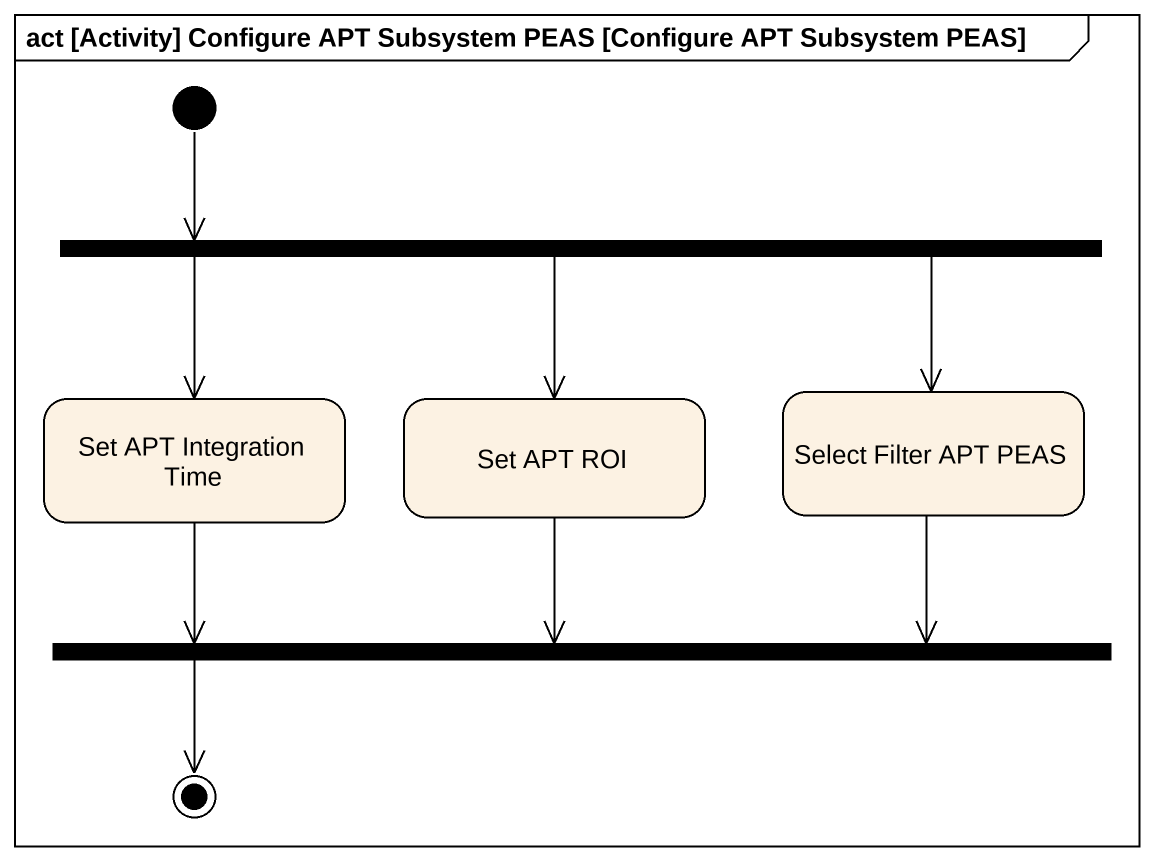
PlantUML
@startuml
mainframe act [Activity] Configure APT Subsystem PEAS [Configure APT Subsystem PEAS]
hide empty description
state fork1 <<fork>>
state "Set APT Integration Time" as Set_APT_Integration_Time
state "Set APT ROI" as Set_APT_ROI
state "Select Filter APT PEAS" as Select_Filter_APT_PEAS
state fork2 <<join>>
[*] -right-> fork1
fork1 -left-> Set_APT_Integration_Time
fork1 --> Set_APT_ROI
fork1 -right-> Select_Filter_APT_PEAS
Set_APT_Integration_Time -right-> fork2
Set_APT_ROI --> fork2
Select_Filter_APT_PEAS -left-> fork2
fork2 -left-> [*]
@enduml
